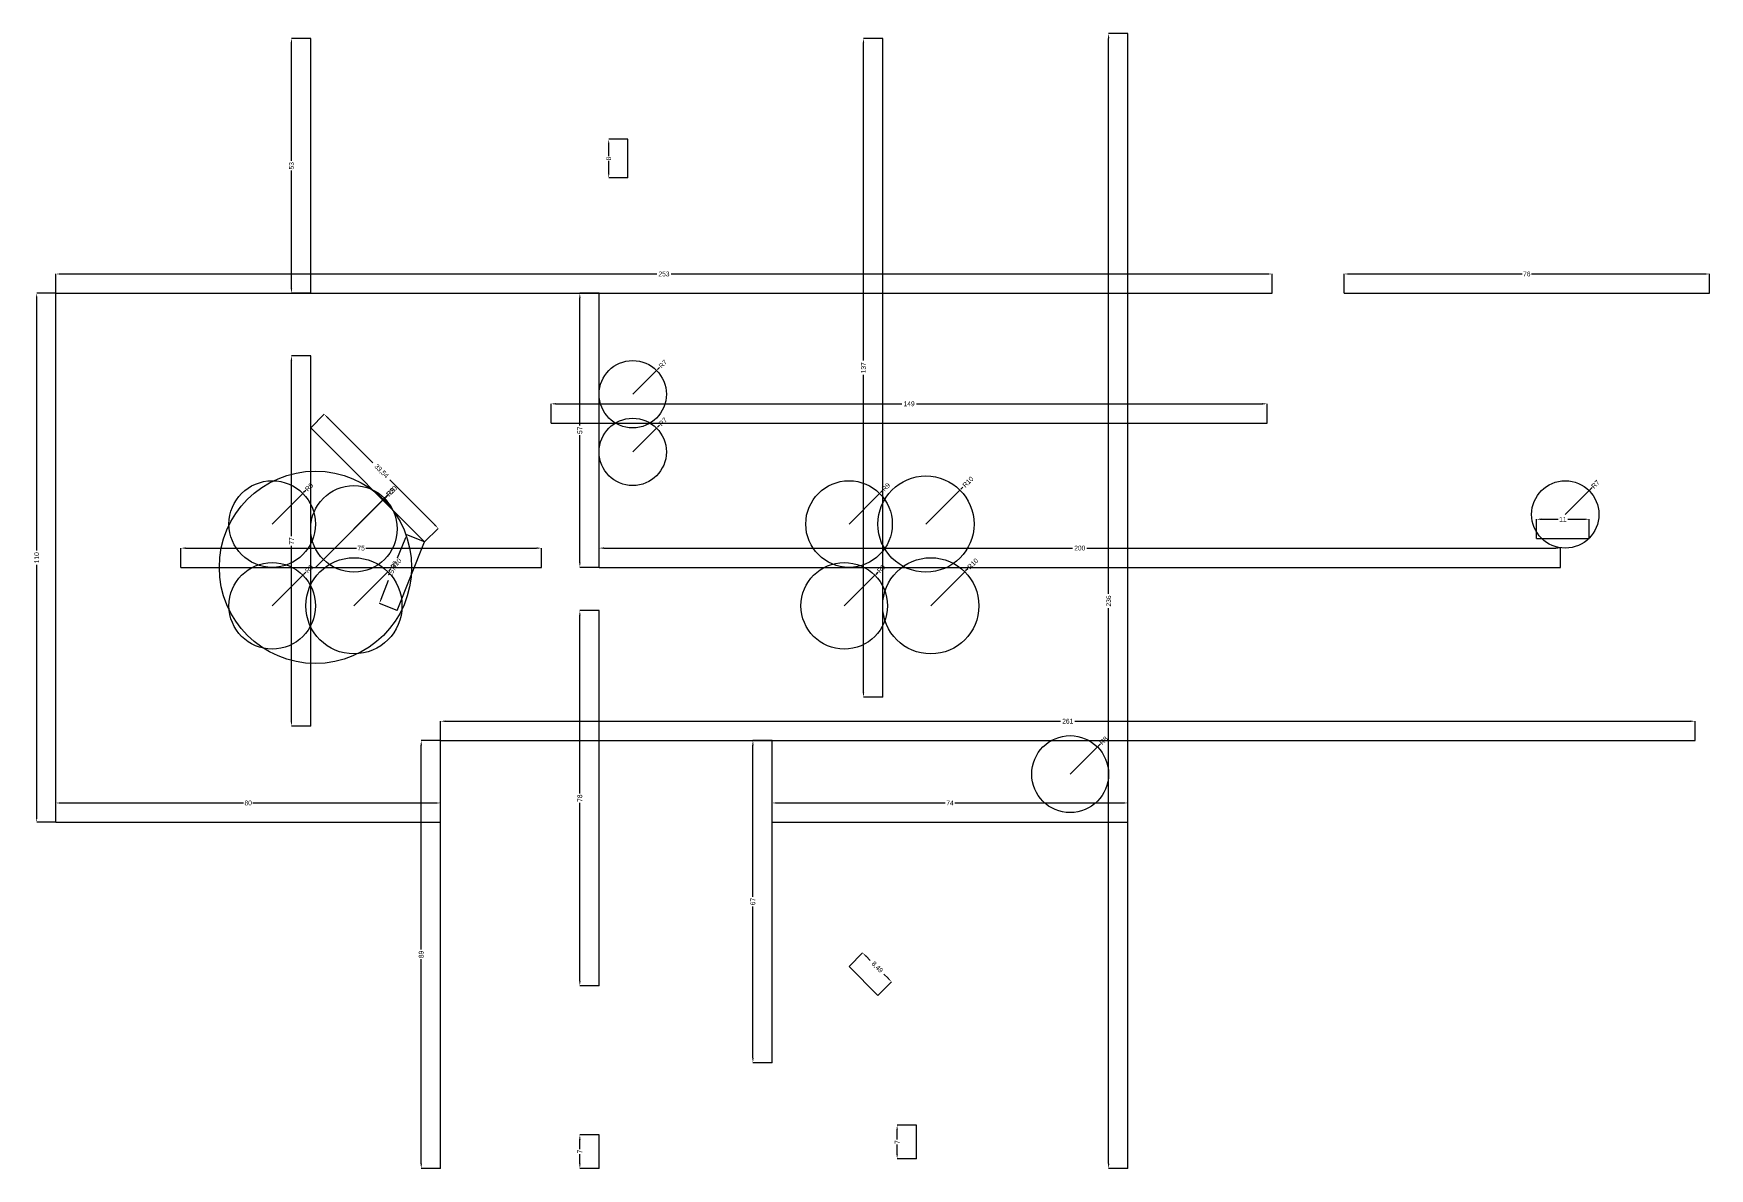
# Model space of a CAD drawing. Header units: metres. Extents: x 15 to 364, y 19 to 255.
import ezdxf

# ---------------------------------------------------------------- set-up
doc = ezdxf.new("R2010")
doc.units = ezdxf.units.M
doc.dimstyles.get("Standard").update_dxf_attribs({"dimtxt": 2.5, "dimasz": 2.5, "dimexe": 1.25, "dimexo": 0.625, "dimtad": 1, "dimcen": 2.5, "dimazin": 3, "dimtfac": 1, "dimtmove": 0, "dimatfit": 3})

# ---------------------------------------------------------------- blocks, each defined once
blk = doc.blocks.new('_CLOSEDFILLED')
at = {"color": 0, "linetype": 'BYBLOCK'}
blk.add_solid([(-1, 0.16), (0, 0), (-1, -0.16)], dxfattribs=at)
blk = doc.blocks.new('*D1')
for p, q in [((46, 144), (46, 148)), ((47, 148), (82.5, 148)), ((84.5, 148), (120, 148)), ((121, 144), (121, 148))]:
    blk.add_line(p, q)
at = {"layer": 'Defpoints'}
for p in [(46, 148), (46, 144), (121, 144)]:
    blk.add_point(p, dxfattribs=at)
at = {"rotation": 180}
blk.add_blockref('_CLOSEDFILLED', (46, 148), dxfattribs=at)
blk.add_blockref('_CLOSEDFILLED', (121, 148))
at = {"insert": (83.5, 148), "char_height": 1, "attachment_point": 5}
blk.add_mtext('75', dxfattribs=at)
blk = doc.blocks.new('*D2')
for p, q in [((133, 144), (133, 148)), ((134, 148), (231.5, 148)), ((234.5, 148), (332, 148)), ((333, 144), (333, 148))]:
    blk.add_line(p, q)
at = {"layer": 'Defpoints'}
for p in [(133, 148), (133, 144), (333, 144)]:
    blk.add_point(p, dxfattribs=at)
at = {"rotation": 180}
blk.add_blockref('_CLOSEDFILLED', (133, 148), dxfattribs=at)
blk.add_blockref('_CLOSEDFILLED', (333, 148))
at = {"insert": (233, 148), "char_height": 1, "attachment_point": 5}
blk.add_mtext('200', dxfattribs=at)
blk = doc.blocks.new('*D3')
for p, q in [((73, 188), (69, 188)), ((69, 150.5), (69, 187)), ((69, 112), (69, 148.5)), ((73, 111), (69, 111))]:
    blk.add_line(p, q)
at = {"layer": 'Defpoints'}
for p in [(73, 188), (69, 111), (73, 111)]:
    blk.add_point(p, dxfattribs=at)
for p, rotation in [((69, 188), 90), ((69, 111), 270)]:
    blk.add_blockref('_CLOSEDFILLED', p, dxfattribs=dict(rotation=rotation))
at = {"insert": (69, 149.5), "char_height": 1, "attachment_point": 5, "rotation": 90}
blk.add_mtext('77', dxfattribs=at)
blk = doc.blocks.new('*D4')
for p, q in [((73, 254), (69, 254)), ((69, 228.5), (69, 253)), ((69, 202), (69, 226.5)), ((73, 201), (69, 201))]:
    blk.add_line(p, q)
at = {"layer": 'Defpoints'}
for p in [(73, 254), (69, 201), (73, 201)]:
    blk.add_point(p, dxfattribs=at)
for p, rotation in [((69, 254), 90), ((69, 201), 270)]:
    blk.add_blockref('_CLOSEDFILLED', p, dxfattribs=dict(rotation=rotation))
at = {"insert": (69, 227.5), "char_height": 1, "attachment_point": 5, "rotation": 90}
blk.add_mtext('53', dxfattribs=at)
blk = doc.blocks.new('*D5')
for p, q in [((20, 201), (20, 205)), ((21, 205), (145, 205)), ((148, 205), (272, 205)), ((273, 201), (273, 205))]:
    blk.add_line(p, q)
at = {"layer": 'Defpoints'}
for p in [(20, 205), (20, 201), (273, 201)]:
    blk.add_point(p, dxfattribs=at)
at = {"rotation": 180}
blk.add_blockref('_CLOSEDFILLED', (20, 205), dxfattribs=at)
blk.add_blockref('_CLOSEDFILLED', (273, 205))
at = {"insert": (146.5, 205), "char_height": 1, "attachment_point": 5}
blk.add_mtext('253', dxfattribs=at)
blk = doc.blocks.new('*D6')
for p, q in [((288, 201), (288, 205)), ((289, 205), (325, 205)), ((327, 205), (363, 205)), ((364, 201), (364, 205))]:
    blk.add_line(p, q)
at = {"layer": 'Defpoints'}
for p in [(288, 205), (288, 201), (364, 201)]:
    blk.add_point(p, dxfattribs=at)
at = {"rotation": 180}
blk.add_blockref('_CLOSEDFILLED', (288, 205), dxfattribs=at)
blk.add_blockref('_CLOSEDFILLED', (364, 205))
at = {"insert": (326, 205), "char_height": 1, "attachment_point": 5}
blk.add_mtext('76', dxfattribs=at)
blk = doc.blocks.new('*D7')
for p, q in [((123, 174), (123, 178)), ((124, 178), (196, 178)), ((199, 178), (271, 178)), ((272, 174), (272, 178))]:
    blk.add_line(p, q)
at = {"layer": 'Defpoints'}
for p in [(123, 178), (123, 174), (272, 174)]:
    blk.add_point(p, dxfattribs=at)
at = {"rotation": 180}
blk.add_blockref('_CLOSEDFILLED', (123, 178), dxfattribs=at)
blk.add_blockref('_CLOSEDFILLED', (272, 178))
at = {"insert": (197.5, 178), "char_height": 1, "attachment_point": 5}
blk.add_mtext('149', dxfattribs=at)
blk = doc.blocks.new('*D8')
for p, q in [((100, 108), (100, 112)), ((101, 112), (229, 112)), ((232, 112), (360, 112)), ((361, 108), (361, 112))]:
    blk.add_line(p, q)
at = {"layer": 'Defpoints'}
for p in [(100, 112), (100, 108), (361, 108)]:
    blk.add_point(p, dxfattribs=at)
at = {"rotation": 180}
blk.add_blockref('_CLOSEDFILLED', (100, 112), dxfattribs=at)
blk.add_blockref('_CLOSEDFILLED', (361, 112))
at = {"insert": (230.5, 112), "char_height": 1, "attachment_point": 5}
blk.add_mtext('261', dxfattribs=at)
blk = doc.blocks.new('*D9')
for p, q in [((20, 91), (20, 95)), ((21, 95), (59, 95)), ((61, 95), (99, 95)), ((100, 91), (100, 95))]:
    blk.add_line(p, q)
at = {"layer": 'Defpoints'}
for p in [(20, 95), (20, 91), (100, 91)]:
    blk.add_point(p, dxfattribs=at)
at = {"rotation": 180}
blk.add_blockref('_CLOSEDFILLED', (20, 95), dxfattribs=at)
blk.add_blockref('_CLOSEDFILLED', (100, 95))
at = {"insert": (60, 95), "char_height": 1, "attachment_point": 5}
blk.add_mtext('80', dxfattribs=at)
blk = doc.blocks.new('*D10')
for p, q in [((169, 91), (169, 95)), ((170, 95), (205, 95)), ((207, 95), (242, 95)), ((243, 91), (243, 95))]:
    blk.add_line(p, q)
at = {"layer": 'Defpoints'}
for p in [(169, 95), (169, 91), (243, 91)]:
    blk.add_point(p, dxfattribs=at)
at = {"rotation": 180}
blk.add_blockref('_CLOSEDFILLED', (169, 95), dxfattribs=at)
blk.add_blockref('_CLOSEDFILLED', (243, 95))
at = {"insert": (206, 95), "char_height": 1, "attachment_point": 5}
blk.add_mtext('74', dxfattribs=at)
blk = doc.blocks.new('*D11')
for p, q in [((243, 255), (239, 255)), ((239, 138.5), (239, 254)), ((239, 20), (239, 135.5)), ((243, 19), (239, 19))]:
    blk.add_line(p, q)
at = {"layer": 'Defpoints'}
for p in [(243, 255), (239, 19), (243, 19)]:
    blk.add_point(p, dxfattribs=at)
for p, rotation in [((239, 255), 90), ((239, 19), 270)]:
    blk.add_blockref('_CLOSEDFILLED', p, dxfattribs=dict(rotation=rotation))
at = {"insert": (239, 137), "char_height": 1, "attachment_point": 5, "rotation": 90}
blk.add_mtext('236', dxfattribs=at)
blk = doc.blocks.new('*D12')
for p, q in [((20, 201), (16, 201)), ((16, 147.5), (16, 200)), ((16, 92), (16, 144.5)), ((20, 91), (16, 91))]:
    blk.add_line(p, q)
at = {"layer": 'Defpoints'}
for p in [(20, 201), (16, 91), (20, 91)]:
    blk.add_point(p, dxfattribs=at)
for p, rotation in [((16, 201), 90), ((16, 91), 270)]:
    blk.add_blockref('_CLOSEDFILLED', p, dxfattribs=dict(rotation=rotation))
at = {"insert": (16, 146), "char_height": 1, "attachment_point": 5, "rotation": 90}
blk.add_mtext('110', dxfattribs=at)
blk = doc.blocks.new('*D13')
for p, q in [((169, 108), (165, 108)), ((165, 75.5), (165, 107)), ((165, 42), (165, 73.5)), ((169, 41), (165, 41))]:
    blk.add_line(p, q)
at = {"layer": 'Defpoints'}
for p in [(169, 108), (165, 41), (169, 41)]:
    blk.add_point(p, dxfattribs=at)
for p, rotation in [((165, 108), 90), ((165, 41), 270)]:
    blk.add_blockref('_CLOSEDFILLED', p, dxfattribs=dict(rotation=rotation))
at = {"insert": (165, 74.5), "char_height": 1, "attachment_point": 5, "rotation": 90}
blk.add_mtext('67', dxfattribs=at)
blk = doc.blocks.new('*D14')
for p, q in [((133, 26), (129, 26)), ((129, 23), (129, 25)), ((129, 20), (129, 22)), ((133, 19), (129, 19))]:
    blk.add_line(p, q)
at = {"layer": 'Defpoints'}
for p in [(133, 26), (129, 19), (133, 19)]:
    blk.add_point(p, dxfattribs=at)
for p, rotation in [((129, 26), 90), ((129, 19), 270)]:
    blk.add_blockref('_CLOSEDFILLED', p, dxfattribs=dict(rotation=rotation))
at = {"insert": (129, 22.5), "char_height": 1, "attachment_point": 5, "rotation": 90}
blk.add_mtext('7', dxfattribs=at)
blk = doc.blocks.new('*D15')
for p, q in [((133, 135), (129, 135)), ((129, 97), (129, 134)), ((129, 58), (129, 95)), ((133, 57), (129, 57))]:
    blk.add_line(p, q)
at = {"layer": 'Defpoints'}
for p in [(133, 135), (129, 57), (133, 57)]:
    blk.add_point(p, dxfattribs=at)
for p, rotation in [((129, 135), 90), ((129, 57), 270)]:
    blk.add_blockref('_CLOSEDFILLED', p, dxfattribs=dict(rotation=rotation))
at = {"insert": (129, 96), "char_height": 1, "attachment_point": 5, "rotation": 90}
blk.add_mtext('78', dxfattribs=at)
blk = doc.blocks.new('*D16')
for p, q in [((133, 201), (129, 201)), ((129, 173.5), (129, 200)), ((129, 145), (129, 171.5)), ((133, 144), (129, 144))]:
    blk.add_line(p, q)
at = {"layer": 'Defpoints'}
for p in [(133, 201), (129, 144), (133, 144)]:
    blk.add_point(p, dxfattribs=at)
for p, rotation in [((129, 201), 90), ((129, 144), 270)]:
    blk.add_blockref('_CLOSEDFILLED', p, dxfattribs=dict(rotation=rotation))
at = {"insert": (129, 172.5), "char_height": 1, "attachment_point": 5, "rotation": 90}
blk.add_mtext('57', dxfattribs=at)
blk = doc.blocks.new('*D17')
for p, q in [((192, 254), (188, 254)), ((188, 187), (188, 253)), ((188, 118), (188, 184)), ((192, 117), (188, 117))]:
    blk.add_line(p, q)
at = {"layer": 'Defpoints'}
for p in [(192, 254), (188, 117), (192, 117)]:
    blk.add_point(p, dxfattribs=at)
for p, rotation in [((188, 254), 90), ((188, 117), 270)]:
    blk.add_blockref('_CLOSEDFILLED', p, dxfattribs=dict(rotation=rotation))
at = {"insert": (188, 185.5), "char_height": 1, "attachment_point": 5, "rotation": 90}
blk.add_mtext('137', dxfattribs=at)
blk = doc.blocks.new('*D18')
for p, q in [((100, 108), (96, 108)), ((96, 64.5), (96, 107)), ((96, 20), (96, 62.5)), ((100, 19), (96, 19))]:
    blk.add_line(p, q)
at = {"layer": 'Defpoints'}
for p in [(100, 108), (96, 19), (100, 19)]:
    blk.add_point(p, dxfattribs=at)
for p, rotation in [((96, 108), 90), ((96, 19), 270)]:
    blk.add_blockref('_CLOSEDFILLED', p, dxfattribs=dict(rotation=rotation))
at = {"insert": (96, 63.5), "char_height": 1, "attachment_point": 5, "rotation": 90}
blk.add_mtext('89', dxfattribs=at)
blk = doc.blocks.new('*D19')
for p, q in [((199, 28), (195, 28)), ((195, 25), (195, 27)), ((195, 22), (195, 24)), ((199, 21), (195, 21))]:
    blk.add_line(p, q)
at = {"layer": 'Defpoints'}
for p in [(199, 28), (195, 21), (199, 21)]:
    blk.add_point(p, dxfattribs=at)
for p, rotation in [((195, 28), 90), ((195, 21), 270)]:
    blk.add_blockref('_CLOSEDFILLED', p, dxfattribs=dict(rotation=rotation))
at = {"insert": (195, 24.5), "char_height": 1, "attachment_point": 5, "rotation": 90}
blk.add_mtext('7', dxfattribs=at)
blk = doc.blocks.new('*D20')
for p, q in [((96.71, 149.29), (93, 150.77)), ((91.07, 145.95), (92.63, 149.84)), ((87.66, 137.41), (89.21, 141.31)), ((91, 135), (87.29, 136.49))]:
    blk.add_line(p, q)
at = {"layer": 'Defpoints'}
for p in [(96.71, 149.29), (87.29, 136.49), (91, 135)]:
    blk.add_point(p, dxfattribs=at)
for p, rotation in [((93, 150.77), 68.1985905136481), ((87.29, 136.49), 248.1985905136481)]:
    blk.add_blockref('_CLOSEDFILLED', p, dxfattribs=dict(rotation=rotation))
at = {"insert": (90.14, 143.63), "char_height": 1, "attachment_point": 5, "rotation": 68.1986}
blk.add_mtext('15,39', dxfattribs=at)
blk = doc.blocks.new('*D21')
for p, q in [((328, 150), (328, 154)), ((329, 154), (332.5, 154)), ((334.5, 154), (338, 154)), ((339, 150), (339, 154))]:
    blk.add_line(p, q)
at = {"layer": 'Defpoints'}
for p in [(328, 154), (328, 150), (339, 150)]:
    blk.add_point(p, dxfattribs=at)
at = {"rotation": 180}
blk.add_blockref('_CLOSEDFILLED', (328, 154), dxfattribs=at)
blk.add_blockref('_CLOSEDFILLED', (339, 154))
at = {"insert": (333.5, 154), "char_height": 1, "attachment_point": 5}
blk.add_mtext('11', dxfattribs=at)
blk = doc.blocks.new('*D22')
for p, q in [((139, 233), (135, 233)), ((135, 229.5), (135, 232)), ((135, 226), (135, 228.5)), ((139, 225), (135, 225))]:
    blk.add_line(p, q)
at = {"layer": 'Defpoints'}
for p in [(139, 233), (135, 225), (139, 225)]:
    blk.add_point(p, dxfattribs=at)
for p, rotation in [((135, 233), 90), ((135, 225), 270)]:
    blk.add_blockref('_CLOSEDFILLED', p, dxfattribs=dict(rotation=rotation))
at = {"insert": (135, 229), "char_height": 1, "attachment_point": 5, "rotation": 90}
blk.add_mtext('8', dxfattribs=at)
blk = doc.blocks.new('*D23')
for p, q in [((73, 173), (75.83, 175.83)), ((76.54, 175.12), (85.92, 165.74)), ((89.45, 162.2), (98.84, 152.82)), ((96.71, 149.29), (99.54, 152.11))]:
    blk.add_line(p, q)
at = {"layer": 'Defpoints'}
for p in [(75.83, 175.83), (73, 173), (96.71, 149.29)]:
    blk.add_point(p, dxfattribs=at)
for p, rotation in [((75.83, 175.83), 135), ((99.54, 152.11), -44.999999999999986)]:
    blk.add_blockref('_CLOSEDFILLED', p, dxfattribs=dict(rotation=rotation))
at = {"insert": (87.69, 163.97), "char_height": 1, "attachment_point": 5, "rotation": 315}
blk.add_mtext('33,54', dxfattribs=at)
blk = doc.blocks.new('*D24')
for p, q in [((185, 61), (187.83, 63.83)), ((188.54, 63.12), (189.41, 62.24)), ((192.24, 59.41), (193.12, 58.54)), ((191, 55), (193.83, 57.83))]:
    blk.add_line(p, q)
at = {"layer": 'Defpoints'}
for p in [(187.83, 63.83), (185, 61), (191, 55)]:
    blk.add_point(p, dxfattribs=at)
for p, rotation in [((187.83, 63.83), 135), ((193.83, 57.83), -45)]:
    blk.add_blockref('_CLOSEDFILLED', p, dxfattribs=dict(rotation=rotation))
at = {"insert": (190.83, 60.83), "char_height": 1, "attachment_point": 5, "rotation": 315}
blk.add_mtext('8,49', dxfattribs=at)
blk = doc.blocks.new('*D25')
for p, q in [((140, 180), (144.95, 184.95)), ((145.57, 185.57), (145.13, 185.13))]:
    blk.add_line(p, q)
at = {"layer": 'Defpoints'}
for p in [(144.95, 184.95), (140, 180)]:
    blk.add_point(p, dxfattribs=at)
at = {"xscale": 0.25, "yscale": 0.25, "rotation": 225}
blk.add_blockref('_CLOSEDFILLED', (144.95, 184.95), dxfattribs=at)
at = {"insert": (146.28, 186.28), "char_height": 1, "attachment_point": 5, "rotation": 45}
blk.add_mtext('R7', dxfattribs=at)
blk = doc.blocks.new('*D26')
for p, q in [((140, 168), (144.95, 172.95)), ((145.57, 173.57), (145.13, 173.13))]:
    blk.add_line(p, q)
at = {"layer": 'Defpoints'}
for p in [(144.95, 172.95), (140, 168)]:
    blk.add_point(p, dxfattribs=at)
at = {"xscale": 0.25, "yscale": 0.25, "rotation": 225}
blk.add_blockref('_CLOSEDFILLED', (144.95, 172.95), dxfattribs=at)
at = {"insert": (146.28, 174.28), "char_height": 1, "attachment_point": 5, "rotation": 45}
blk.add_mtext('R7', dxfattribs=at)
blk = doc.blocks.new('*D27')
for p, q in [((339.57, 160.57), (339.13, 160.13)), ((334, 155), (338.95, 159.95))]:
    blk.add_line(p, q)
at = {"layer": 'Defpoints'}
for p in [(338.95, 159.95), (334, 155)]:
    blk.add_point(p, dxfattribs=at)
at = {"xscale": 0.25, "yscale": 0.25, "rotation": 225.00000000000017}
blk.add_blockref('_CLOSEDFILLED', (338.95, 159.95), dxfattribs=at)
at = {"insert": (340.28, 161.28), "char_height": 1, "attachment_point": 5, "rotation": 45}
blk.add_mtext('R7', dxfattribs=at)
blk = doc.blocks.new('*D28')
for p, q in [((208.69, 160.69), (208.25, 160.25)), ((201, 153), (208.07, 160.07))]:
    blk.add_line(p, q)
at = {"layer": 'Defpoints'}
for p in [(208.07, 160.07), (201, 153)]:
    blk.add_point(p, dxfattribs=at)
at = {"xscale": 0.25, "yscale": 0.25, "rotation": 225}
blk.add_blockref('_CLOSEDFILLED', (208.07, 160.07), dxfattribs=at)
at = {"insert": (209.75, 161.75), "char_height": 1, "attachment_point": 5, "rotation": 45}
blk.add_mtext('R10', dxfattribs=at)
blk = doc.blocks.new('*D29')
for p, q in [((185, 153), (191.36, 159.36)), ((191.98, 159.98), (191.54, 159.54))]:
    blk.add_line(p, q)
at = {"layer": 'Defpoints'}
for p in [(191.36, 159.36), (185, 153)]:
    blk.add_point(p, dxfattribs=at)
at = {"xscale": 0.25, "yscale": 0.25, "rotation": 225}
blk.add_blockref('_CLOSEDFILLED', (191.36, 159.36), dxfattribs=at)
at = {"insert": (192.69, 160.69), "char_height": 1, "attachment_point": 5, "rotation": 45}
blk.add_mtext('R9', dxfattribs=at)
blk = doc.blocks.new('*D30')
for p, q in [((82, 152), (88.36, 158.36)), ((88.98, 158.98), (88.54, 158.54))]:
    blk.add_line(p, q)
at = {"layer": 'Defpoints'}
for p in [(88.36, 158.36), (82, 152)]:
    blk.add_point(p, dxfattribs=at)
at = {"xscale": 0.25, "yscale": 0.25, "rotation": 225}
blk.add_blockref('_CLOSEDFILLED', (88.36, 158.36), dxfattribs=at)
at = {"insert": (89.69, 159.69), "char_height": 1, "attachment_point": 5, "rotation": 45}
blk.add_mtext('R9', dxfattribs=at)
blk = doc.blocks.new('*D31')
for p, q in [((65, 153), (71.36, 159.36)), ((71.98, 159.98), (71.54, 159.54))]:
    blk.add_line(p, q)
at = {"layer": 'Defpoints'}
for p in [(71.36, 159.36), (65, 153)]:
    blk.add_point(p, dxfattribs=at)
at = {"xscale": 0.25, "yscale": 0.25, "rotation": 225}
blk.add_blockref('_CLOSEDFILLED', (71.36, 159.36), dxfattribs=at)
at = {"insert": (72.69, 160.69), "char_height": 1, "attachment_point": 5, "rotation": 45}
blk.add_mtext('R9', dxfattribs=at)
blk = doc.blocks.new('*D32')
for p, q in [((202, 136), (209.07, 143.07)), ((209.69, 143.69), (209.25, 143.25))]:
    blk.add_line(p, q)
at = {"layer": 'Defpoints'}
for p in [(209.07, 143.07), (202, 136)]:
    blk.add_point(p, dxfattribs=at)
at = {"xscale": 0.25, "yscale": 0.25, "rotation": 225}
blk.add_blockref('_CLOSEDFILLED', (209.07, 143.07), dxfattribs=at)
at = {"insert": (210.75, 144.75), "char_height": 1, "attachment_point": 5, "rotation": 45}
blk.add_mtext('R10', dxfattribs=at)
blk = doc.blocks.new('*D33')
for p, q in [((190.98, 142.98), (190.54, 142.54)), ((184, 136), (190.36, 142.36))]:
    blk.add_line(p, q)
at = {"layer": 'Defpoints'}
for p in [(190.36, 142.36), (184, 136)]:
    blk.add_point(p, dxfattribs=at)
at = {"xscale": 0.25, "yscale": 0.25, "rotation": 225}
blk.add_blockref('_CLOSEDFILLED', (190.36, 142.36), dxfattribs=at)
at = {"insert": (191.69, 143.69), "char_height": 1, "attachment_point": 5, "rotation": 45}
blk.add_mtext('R9', dxfattribs=at)
blk = doc.blocks.new('*D34')
for p, q in [((82, 136), (89.07, 143.07)), ((89.69, 143.69), (89.25, 143.25))]:
    blk.add_line(p, q)
at = {"layer": 'Defpoints'}
for p in [(89.07, 143.07), (82, 136)]:
    blk.add_point(p, dxfattribs=at)
at = {"xscale": 0.25, "yscale": 0.25, "rotation": 225}
blk.add_blockref('_CLOSEDFILLED', (89.07, 143.07), dxfattribs=at)
at = {"insert": (90.75, 144.75), "char_height": 1, "attachment_point": 5, "rotation": 45}
blk.add_mtext('R10', dxfattribs=at)
blk = doc.blocks.new('*D35')
for p, q in [((71.98, 142.98), (71.54, 142.54)), ((65, 136), (71.36, 142.36))]:
    blk.add_line(p, q)
at = {"layer": 'Defpoints'}
for p in [(71.36, 142.36), (65, 136)]:
    blk.add_point(p, dxfattribs=at)
at = {"xscale": 0.25, "yscale": 0.25, "rotation": 225}
blk.add_blockref('_CLOSEDFILLED', (71.36, 142.36), dxfattribs=at)
at = {"insert": (72.69, 143.69), "char_height": 1, "attachment_point": 5, "rotation": 45}
blk.add_mtext('R9', dxfattribs=at)
blk = doc.blocks.new('*D36')
for p, q in [((74, 144), (88.14, 158.14)), ((88.76, 158.76), (88.32, 158.32))]:
    blk.add_line(p, q)
at = {"layer": 'Defpoints'}
for p in [(88.14, 158.14), (74, 144)]:
    blk.add_point(p, dxfattribs=at)
at = {"xscale": 0.25, "yscale": 0.25, "rotation": 225}
blk.add_blockref('_CLOSEDFILLED', (88.14, 158.14), dxfattribs=at)
at = {"insert": (89.82, 159.82), "char_height": 1, "attachment_point": 5, "rotation": 45}
blk.add_mtext('R20', dxfattribs=at)
blk = doc.blocks.new('*D37')
for p, q in [((231, 101), (236.66, 106.66)), ((237.28, 107.28), (236.83, 106.83))]:
    blk.add_line(p, q)
at = {"layer": 'Defpoints'}
for p in [(236.66, 106.66), (231, 101)]:
    blk.add_point(p, dxfattribs=at)
at = {"xscale": 0.25, "yscale": 0.25, "rotation": 225.00000000000009}
blk.add_blockref('_CLOSEDFILLED', (236.66, 106.66), dxfattribs=at)
at = {"insert": (237.98, 107.98), "char_height": 1, "attachment_point": 5, "rotation": 45}
blk.add_mtext('R8', dxfattribs=at)

msp = doc.modelspace()

# ---------------------------------------------------------------- linework, layer by layer
for p, q in [((243, 19), (243, 255)), ((73, 201), (73, 254)), ((192, 117), (192, 254)), ((139, 225), (139, 233)), ((20, 201), (273, 201)), ((20, 91), (20, 201)), ((133, 144), (133, 201)), ((288, 201), (364, 201)), ((73, 111), (73, 188)), ((73, 173), (96.714, 149.286)), ((123, 174), (272, 174)), ((328, 150), (339, 150)), ((91, 135), (96.714, 149.286)), ((46, 144), (121, 144)), ((133, 144), (333, 144)), ((133, 57), (133, 135)), ((100, 108), (361, 108)), ((100, 19), (100, 108)), ((169, 41), (169, 108)), ((20, 91), (100, 91)), ((169, 91), (243, 91)), ((185, 61), (191, 55)), ((199, 21), (199, 28)), ((133, 19), (133, 26))]:
    msp.add_line(p, q)
for centre, radius in [((140, 180), 7), ((140, 168), 7), ((74, 144), 20), ((65, 153), 9), ((82, 152), 9), ((185, 153), 9), ((201, 153), 10), ((334, 155), 7), ((65, 136), 9), ((82, 136), 10), ((184, 136), 9), ((202, 136), 10), ((231, 101), 8)]:
    msp.add_circle(centre, radius)

# ---------------------------------------------------------------- dimensions: what is measured, and where the dimension line sits
for base, p1, p2, angle, picture, middle in [((239, 19), (243, 19), (243, 255), 90, '*D11', (239, 137)), ((69, 201), (73, 201), (73, 254), 90, '*D4', (69, 227.5)), ((188, 117), (192, 117), (192, 254), 90, '*D17', (188, 185.5)), ((135, 225), (139, 225), (139, 233), 90, '*D22', (135, 229)), ((16, 91), (20, 91), (20, 201), 90, '*D12', (16, 146)), ((129, 144), (133, 144), (133, 201), 90, '*D16', (129, 172.5)), ((69, 111), (73, 111), (73, 188), 90, '*D3', (69, 149.5)), ((75.828, 175.828), (73, 173), (96.714, 149.286), 315, '*D23', (87.686, 163.971)), ((87.286, 136.486), (91, 135), (96.714, 149.286), 68.19859, '*D20', (90.143, 143.628)), ((129, 57), (133, 57), (133, 135), 90, '*D15', (129, 96)), ((96, 19), (100, 19), (100, 108), 90, '*D18', (96, 63.5)), ((165, 41), (169, 41), (169, 108), 90, '*D13', (165, 74.5)), ((187.828, 63.828), (185, 61), (191, 55), 315, '*D24', (190.828, 60.828)), ((195, 21), (199, 21), (199, 28), 90, '*D19', (195, 24.5)), ((129, 19), (133, 19), (133, 26), 90, '*D14', (129, 22.5))]:
    dim = msp.add_linear_dim(base=base, p1=p1, p2=p2, angle=angle, dimstyle='Standard', override={"dimasz": 1, "dimsah": 0, "dimtsz": 0})
    dim.commit()
    dim.dimension.update_dxf_attribs({"geometry": picture, "text_midpoint": middle})
for base, p1, p2, picture, middle in [((20, 205), (20, 201), (273, 201), '*D5', (146.5, 205)), ((288, 205), (288, 201), (364, 201), '*D6', (326, 205)), ((123, 178), (123, 174), (272, 174), '*D7', (197.5, 178)), ((328, 154), (328, 150), (339, 150), '*D21', (333.5, 154)), ((46, 148), (46, 144), (121, 144), '*D1', (83.5, 148)), ((133, 148), (133, 144), (333, 144), '*D2', (233, 148)), ((100, 112), (100, 108), (361, 108), '*D8', (230.5, 112)), ((20, 95), (20, 91), (100, 91), '*D9', (60, 95)), ((169, 95), (169, 91), (243, 91), '*D10', (206, 95))]:
    dim = msp.add_linear_dim(base=base, p1=p1, p2=p2, dimstyle='Standard', override={"dimasz": 1, "dimsah": 0, "dimtsz": 0})
    dim.commit()
    dim.dimension.update_dxf_attribs({"geometry": picture, "text_midpoint": middle})
for center, mpoint, picture, middle in [((140, 180), (144.95, 184.95), '*D25', (146.276, 186.276)), ((140, 168), (144.95, 172.95), '*D26', (146.276, 174.276)), ((65, 153), (71.364, 159.364), '*D31', (72.69, 160.69)), ((74, 144), (88.142, 158.142), '*D36', (89.822, 159.822)), ((82, 152), (88.364, 158.364), '*D30', (89.69, 159.69)), ((185, 153), (191.364, 159.364), '*D29', (192.69, 160.69)), ((201, 153), (208.071, 160.071), '*D28', (209.75, 161.75)), ((334, 155), (338.95, 159.95), '*D27', (340.276, 161.276)), ((65, 136), (71.364, 142.364), '*D35', (72.69, 143.69)), ((82, 136), (89.071, 143.071), '*D34', (90.75, 144.75)), ((184, 136), (190.364, 142.364), '*D33', (191.69, 143.69)), ((202, 136), (209.071, 143.071), '*D32', (210.75, 144.75)), ((231, 101), (236.657, 106.657), '*D37', (237.983, 107.983))]:
    dim = msp.add_radius_dim(center=center, mpoint=mpoint, dimstyle='Standard')
    dim.commit()
    dim.dimension.update_dxf_attribs({"geometry": picture, "text_midpoint": middle})

doc.saveas('drawing.dxf')
